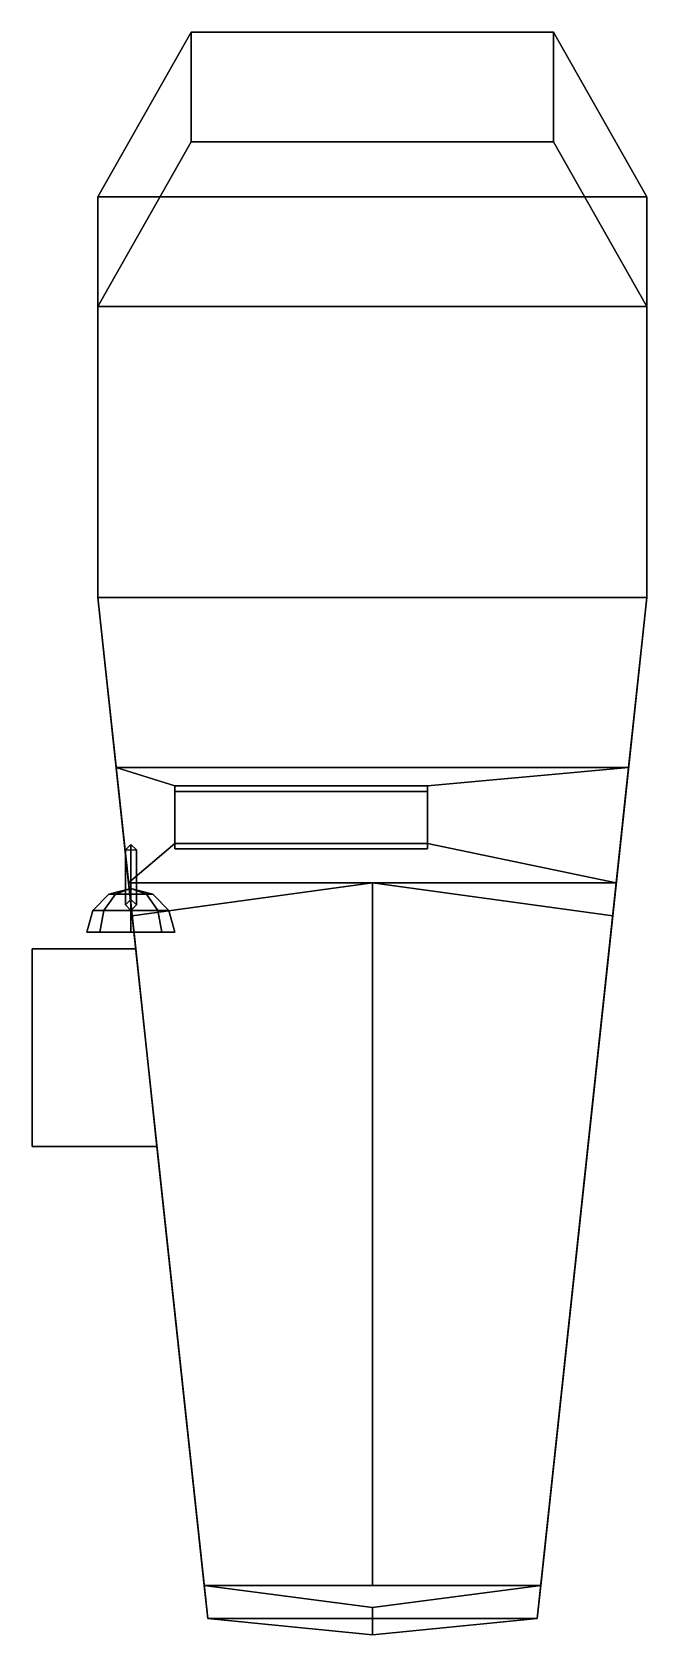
# Model space of a CAD drawing. Extents: x -0.62 to 0.5, y -1.22 to 1.7.
import ezdxf

# ---------------------------------------------------------------- set-up
doc = ezdxf.new("R2010")
doc.units = 0
doc.layers.get('0').update_dxf_attribs({"linetype": 'CONTINUOUS'})

msp = doc.modelspace()

# ---------------------------------------------------------------- linework, layer by layer
for points in [[(-0.33, 1.7, 0.62), (-0.5, 1.4, 0.62), (-0.5, 1.2, 1.59), (-0.33, 1.5, 1.59)], [(0.33, 1.7, 0.62), (0.5, 1.4, 0.62), (-0.5, 1.4, 0.62), (-0.33, 1.7, 0.62)], [(0.33, 1.5, 1.59), (0.33, 1.7, 0.62), (-0.33, 1.7, 0.62), (-0.33, 1.5, 1.59)], [(0.5, 1.2, 1.59), (0.5, 1.4, 0.62), (0.33, 1.7, 0.62), (0.33, 1.5, 1.59)], [(-0.33, 1.5, 1.59), (-0.5, 1.2, 1.59), (0.5, 1.2, 1.59), (0.33, 1.5, 1.59)], [(-0.5, 1.4, 0.62), (-0.5, 0.67, 0.6), (-0.5, 0.67, 1.59), (-0.5, 1.2, 1.59)], [(0.5, 1.4, 0.62), (0.5, 0.67, 0.6), (-0.5, 0.67, 0.6), (-0.5, 1.4, 0.62)], [(0.5, 0.67, 1.59), (0.5, 0.67, 0.6), (0.5, 1.4, 0.62), (0.5, 1.2, 1.59)], [(-0.5, 1.2, 1.59), (-0.5, 0.67, 1.59), (0.5, 0.67, 1.59), (0.5, 1.2, 1.59)], [(-0.5, 0.67, 0.6), (-0.4441, 0.15, 1.21), (-0.4667, 0.36, 1.59), (-0.5, 0.67, 1.59)], [(-0.5, 0.67, 1.59), (-0.4667, 0.36, 1.59), (0.4667, 0.36, 1.59), (0.5, 0.67, 1.59)], [(-0.5, 0.67, 0.6), (-0.3, -1.19, 0.56), (-0.3925, -0.33, 0.66), (-0.4312, 0.03, 0.66)], [(0.5, 0.67, 0.6), (0.3, -1.19, 0.56), (-0.3, -1.19, 0.56), (-0.5, 0.67, 0.6)], [(-0.5, 0.67, 0.6), (-0.4376, 0.09, 1.12), (-0.4441, 0.15, 1.21)], [(-0.4312, 0.03, 0.66), (-0.4312, 0.03, 0.96), (-0.4376, 0.09, 1.12), (-0.5, 0.67, 0.6)], [(0.3065, -1.13, 1.12), (0.3, -1.19, 0.56), (0.5, 0.67, 0.6), (0.4376, 0.09, 1.12)], [(0.4441, 0.15, 1.21), (0.4376, 0.09, 1.12), (0.5, 0.67, 0.6), (0.4441, 0.15, 1.21)], [(0.4667, 0.36, 1.59), (0.4441, 0.15, 1.21), (0.5, 0.67, 0.6), (0.5, 0.67, 1.59)], [(-0.4667, 0.36, 1.59), (-0.36, 0.3268, 1.53), (0.1, 0.3268, 1.53), (0.4667, 0.36, 1.59)], [(-0.4441, 0.15, 1.21), (-0.36, 0.2218, 1.34), (-0.36, 0.3268, 1.53), (-0.4667, 0.36, 1.59)], [(0.1, 0.3268, 1.53), (0.1, 0.2218, 1.34), (0.4441, 0.15, 1.21), (0.4667, 0.36, 1.59)], [(-0.36, 0.3268, 1.53), (-0.36, 0.3168, 1.53), (0.1, 0.3168, 1.53), (0.1, 0.3268, 1.53)], [(-0.36, 0.3268, 1.53), (-0.36, 0.2218, 1.34), (-0.36, 0.2118, 1.34), (-0.36, 0.3168, 1.53)], [(0.1, 0.3168, 1.53), (0.1, 0.2118, 1.34), (0.1, 0.2218, 1.34), (0.1, 0.3268, 1.53)], [(-0.36, 0.3168, 1.53), (-0.36, 0.2118, 1.34), (0.1, 0.2118, 1.34), (0.1, 0.3168, 1.53)], [(-0.45, 0.11, 1.32), (-0.44, 0.12, 1.33), (-0.44, 0.22, 1.33), (-0.45, 0.21, 1.32)], [(-0.44, 0.1, 1.31), (-0.45, 0.11, 1.32), (-0.45, 0.21, 1.32), (-0.44, 0.21, 1.31)], [(-0.36, 0.2218, 1.34), (-0.4441, 0.15, 1.21), (0.4441, 0.15, 1.21), (0.1, 0.2218, 1.34)], [(-0.44, 0.12, 1.33), (-0.43, 0.11, 1.32), (-0.43, 0.21, 1.32), (-0.44, 0.22, 1.33)], [(-0.43, 0.11, 1.32), (-0.44, 0.1, 1.31), (-0.44, 0.21, 1.31), (-0.43, 0.21, 1.32)], [(-0.36, 0.2118, 1.34), (-0.36, 0.2218, 1.34), (0.1, 0.2218, 1.34), (0.1, 0.2118, 1.34)], [(-0.4441, 0.15, 1.21), (-0.4376, 0.09, 1.12), (-0.4376, 0.09, 1.12), (0, 0.15, 1.21)], [(-0.4376, 0.09, 1.12), (-0.3065, -1.13, 1.12), (0, -1.13, 1.13), (0, 0.15, 1.21)], [(0, -1.13, 1.13), (0.3065, -1.13, 1.12), (0.4376, 0.09, 1.12), (0, 0.15, 1.21)], [(0, 0.15, 1.21), (0.4376, 0.09, 1.12), (0.4376, 0.09, 1.12), (0.4441, 0.15, 1.21)], [(-0.48, 0.1293, 1.43), (-0.5093, 0.1, 1.43), (-0.489, 0.1, 1.479), (-0.4683, 0.1293, 1.4583)], [(-0.4683, 0.1293, 1.4017), (-0.489, 0.1, 1.381), (-0.5093, 0.1, 1.43), (-0.48, 0.1293, 1.43)], [(-0.4683, 0.1293, 1.4583), (-0.489, 0.1, 1.479), (-0.44, 0.1, 1.4993), (-0.44, 0.1293, 1.47)], [(-0.44, 0.1293, 1.39), (-0.44, 0.1, 1.3607), (-0.489, 0.1, 1.381), (-0.4683, 0.1293, 1.4017)], [(-0.44, 0.14, 1.43), (-0.48, 0.1293, 1.43), (-0.4683, 0.1293, 1.4583), (-0.44, 0.14, 1.43)], [(-0.44, 0.14, 1.43), (-0.4683, 0.1293, 1.4017), (-0.48, 0.1293, 1.43), (-0.44, 0.14, 1.43)], [(-0.44, 0.14, 1.43), (-0.4683, 0.1293, 1.4583), (-0.44, 0.1293, 1.47), (-0.44, 0.14, 1.43)], [(-0.44, 0.14, 1.43), (-0.44, 0.1293, 1.39), (-0.4683, 0.1293, 1.4017), (-0.44, 0.14, 1.43)], [(-0.44, 0.12, 1.33), (-0.45, 0.11, 1.32), (-0.45, 0.11, 1.39), (-0.44, 0.12, 1.39)], [(-0.44, 0.14, 1.43), (-0.44, 0.1293, 1.47), (-0.4117, 0.1293, 1.4583), (-0.44, 0.14, 1.43)], [(-0.44, 0.14, 1.43), (-0.4117, 0.1293, 1.4583), (-0.4, 0.1293, 1.43), (-0.44, 0.14, 1.43)], [(-0.44, 0.14, 1.43), (-0.4, 0.1293, 1.43), (-0.4117, 0.1293, 1.4017), (-0.44, 0.14, 1.43)], [(-0.44, 0.14, 1.43), (-0.4117, 0.1293, 1.4017), (-0.44, 0.1293, 1.39), (-0.44, 0.14, 1.43)], [(-0.44, 0.1293, 1.47), (-0.44, 0.1, 1.4993), (-0.391, 0.1, 1.479), (-0.4117, 0.1293, 1.4583)], [(-0.4117, 0.1293, 1.4017), (-0.391, 0.1, 1.381), (-0.44, 0.1, 1.3607), (-0.44, 0.1293, 1.39)], [(-0.43, 0.11, 1.32), (-0.44, 0.12, 1.33), (-0.44, 0.12, 1.39), (-0.43, 0.11, 1.39)], [(-0.4117, 0.1293, 1.4583), (-0.391, 0.1, 1.479), (-0.3707, 0.1, 1.43), (-0.4, 0.1293, 1.43)], [(-0.4, 0.1293, 1.43), (-0.3707, 0.1, 1.43), (-0.391, 0.1, 1.381), (-0.4117, 0.1293, 1.4017)], [(-0.5093, 0.1, 1.43), (-0.52, 0.06, 1.43), (-0.4966, 0.06, 1.4866), (-0.489, 0.1, 1.479)], [(-0.489, 0.1, 1.381), (-0.4966, 0.06, 1.3734), (-0.52, 0.06, 1.43), (-0.5093, 0.1, 1.43)], [(-0.489, 0.1, 1.479), (-0.4966, 0.06, 1.4866), (-0.44, 0.06, 1.51), (-0.44, 0.1, 1.4993)], [(-0.44, 0.1, 1.3607), (-0.44, 0.06, 1.35), (-0.4966, 0.06, 1.3734), (-0.489, 0.1, 1.381)], [(-0.45, 0.11, 1.32), (-0.44, 0.1, 1.31), (-0.44, 0.1, 1.39), (-0.45, 0.11, 1.39)], [(-0.44, 0.1, 1.31), (-0.43, 0.11, 1.32), (-0.43, 0.11, 1.39), (-0.44, 0.1, 1.39)], [(-0.44, 0.1, 1.4993), (-0.44, 0.06, 1.51), (-0.3834, 0.06, 1.4866), (-0.391, 0.1, 1.479)], [(-0.391, 0.1, 1.381), (-0.3834, 0.06, 1.3734), (-0.44, 0.06, 1.35), (-0.44, 0.1, 1.3607)], [(-0.4312, 0.03, 0.96), (-0.3925, -0.33, 0.96), (-0.3065, -1.13, 1.12), (-0.4376, 0.09, 1.12)], [(-0.391, 0.1, 1.479), (-0.3834, 0.06, 1.4866), (-0.36, 0.06, 1.43), (-0.3707, 0.1, 1.43)], [(-0.3707, 0.1, 1.43), (-0.36, 0.06, 1.43), (-0.3834, 0.06, 1.3734), (-0.391, 0.1, 1.381)], [(-0.36, 0.06, 1.43), (-0.3834, 0.06, 1.4866), (-0.52, 0.06, 1.43), (-0.4966, 0.06, 1.3734)], [(-0.3834, 0.06, 1.4866), (-0.44, 0.06, 1.51), (-0.4966, 0.06, 1.4866), (-0.52, 0.06, 1.43)], [(-0.3834, 0.06, 1.3734), (-0.36, 0.06, 1.43), (-0.4966, 0.06, 1.3734), (-0.44, 0.06, 1.35)], [(-0.62, 0.03, 0.96), (-0.62, -0.33, 0.96), (-0.3925, -0.33, 0.96), (-0.4312, 0.03, 0.96)], [(-0.62, 0.03, 0.66), (-0.62, 0.03, 0.96), (-0.4312, 0.03, 0.96), (-0.4312, 0.03, 0.66)], [(-0.62, -0.33, 0.66), (-0.62, -0.33, 0.96), (-0.62, 0.03, 0.96), (-0.62, 0.03, 0.66)], [(-0.3925, -0.33, 0.66), (-0.62, -0.33, 0.66), (-0.62, 0.03, 0.66), (-0.4312, 0.03, 0.66)], [(-0.62, -0.33, 0.96), (-0.62, -0.33, 0.66), (-0.3925, -0.33, 0.66), (-0.3925, -0.33, 0.96)], [(-0.3925, -0.33, 0.96), (-0.3925, -0.33, 0.66), (-0.3, -1.19, 0.56), (-0.3065, -1.13, 1.12)], [(-0.3065, -1.13, 1.12), (-0.3, -1.19, 0.56), (0, -1.22, 0.56), (0, -1.17, 1.12)], [(-0.3065, -1.13, 1.12), (0, -1.17, 1.12), (0.3065, -1.13, 1.12), (-0.3065, -1.13, 1.12)], [(0, -1.13, 1.13), (-0.3065, -1.13, 1.12), (0.3065, -1.13, 1.12), (0, -1.13, 1.13)], [(0, -1.17, 1.12), (0, -1.22, 0.56), (0.3, -1.19, 0.56), (0.3065, -1.13, 1.12)], [(-0.3, -1.19, 0.56), (0.3, -1.19, 0.56), (0.3, -1.19, 0.56), (0, -1.22, 0.56)]]:
    msp.add_3dface(points)

doc.saveas('drawing.dxf')
